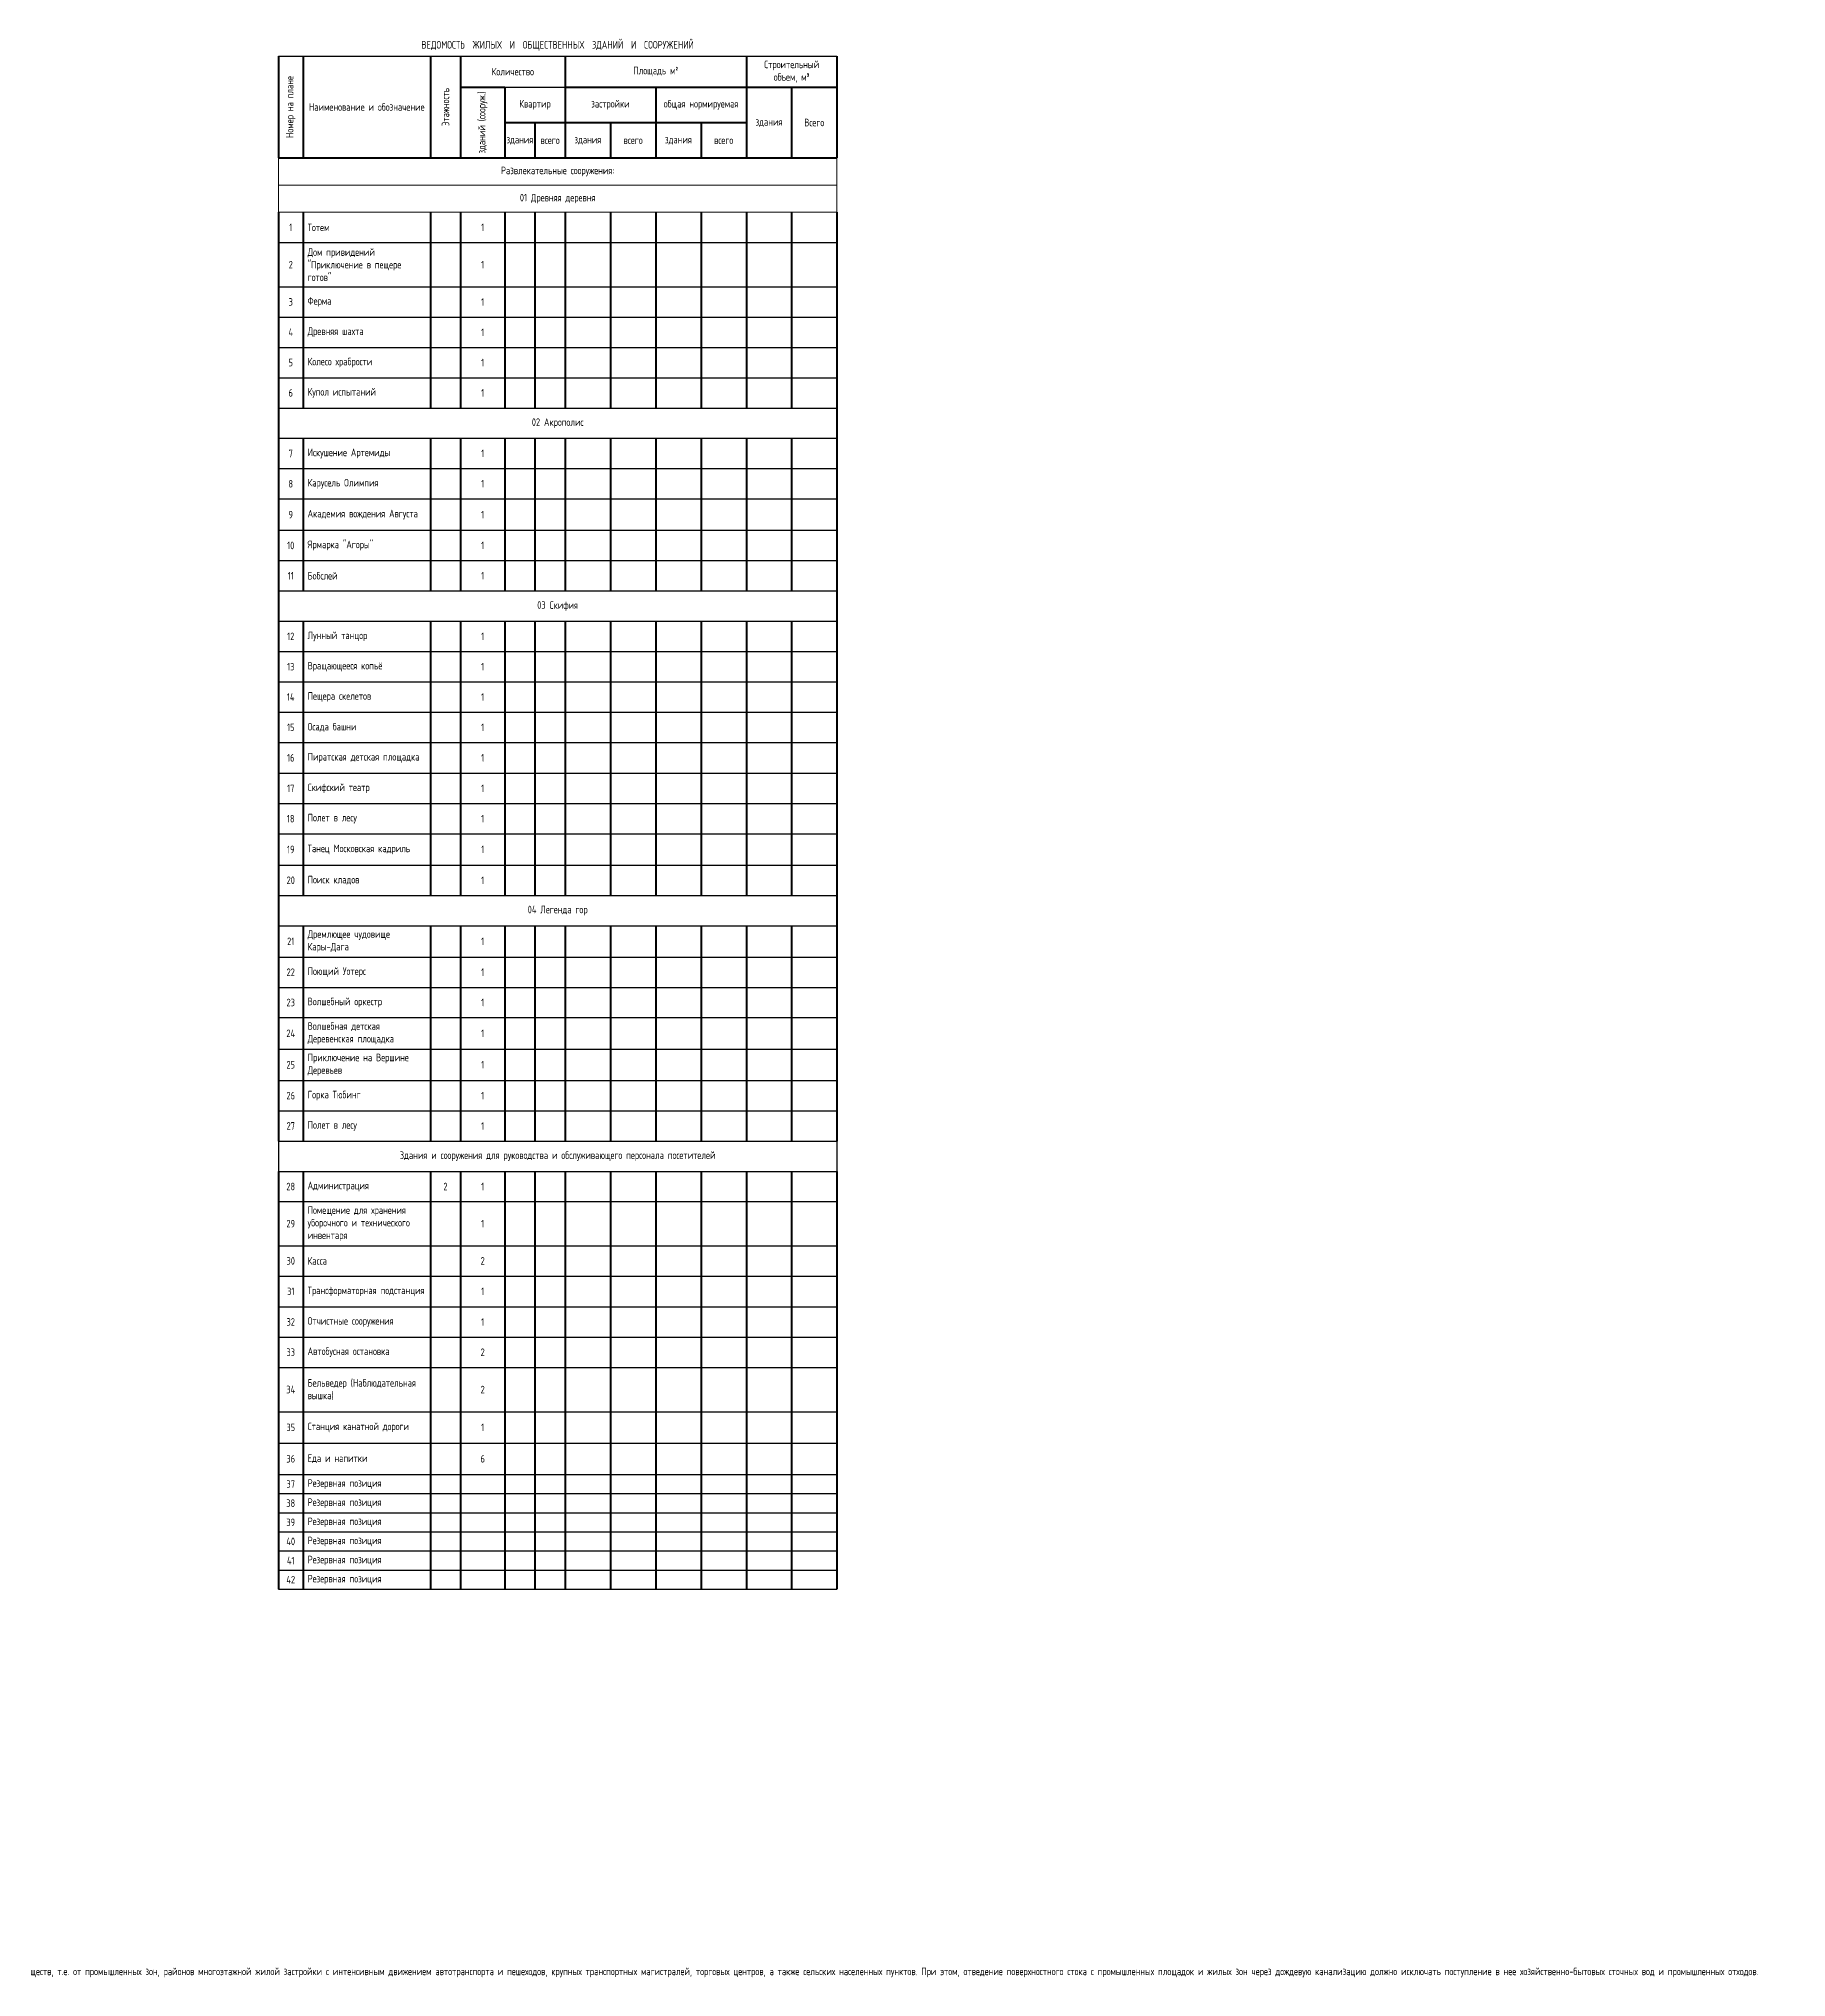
# Model space of a CAD drawing. Header units: millimetres. Extents: x 1085 to 5206446910, y 759 to 4926415281.
# Drawn here: x 5203051599 to 5203340991, y 4926094316 to 4926415281 of the extents above; entities that cross this region are included whole.
import ezdxf
from ezdxf import colors
from ezdxf.entities.mleader import LeaderData, LeaderLine
from ezdxf.math import Vec2, Vec3

# ---------------------------------------------------------------- set-up
doc = ezdxf.new("R2010")
doc.units = ezdxf.units.MM
doc.layers.add('Выноски', color=7, linetype='Continuous')
doc.layers.add('ГП Таблица экспликации', color=7, linetype='Continuous')
doc.styles.add('GOST 2.304', font='GOST_0.TTF')
doc.styles.get("Standard").update_dxf_attribs({"font": 'GOST_0.TTF'})

# ---------------------------------------------------------------- blocks, each defined once
blk = doc.blocks.new('_None')
blk = doc.blocks.new('*T19')
at = {"layer": 'ГП Таблица экспликации', "color": 0, "lineweight": -2, "transparency": 16777216}
blk.add_line((0, -3395), (92500, -3395), dxfattribs=at)
at = {"layer": 'ГП Таблица экспликации', "color": 0, "linetype": 'ByBlock', "lineweight": 70, "transparency": 16777216}
for p, q in [((0, -3395), (0, -20248)), ((4096, -3395), (4096, -20248)), ((25173, -3395), (25173, -20248)), ((30173, -3395), (30173, -20248)), ((47500, -3395), (47500, -20248)), ((77500, -3395), (77500, -20248)), ((92500, -3395), (92500, -20248)), ((37500, -8526), (37500, -20248)), ((47500, -8526), (92500, -8526)), ((62500, -8526), (62500, -20248)), ((85000, -8526), (85000, -20248)), ((37500, -14387), (77500, -14387)), ((42500, -14387), (42500, -20248)), ((55000, -14387), (55000, -20248)), ((70000, -14387), (70000, -20248)), ((0, -29248), (0, -183040)), ((4096, -29248), (4096, -61663)), ((25173, -29248), (25173, -61663)), ((30173, -29248), (30173, -61663)), ((37500, -29248), (37500, -61663)), ((42500, -29248), (42500, -61663)), ((47500, -29248), (47500, -61663)), ((55000, -29248), (55000, -61663)), ((62500, -29248), (62500, -61663)), ((70000, -29248), (70000, -61663)), ((77500, -29248), (77500, -61663)), ((85000, -29248), (85000, -61663)), ((92500, -29248), (92500, -183040)), ((4096, -66681), (4096, -91952)), ((25173, -66681), (25173, -91952)), ((30173, -66681), (30173, -91952)), ((37500, -66681), (37500, -91952)), ((42500, -66681), (42500, -91952)), ((47500, -66681), (47500, -91952)), ((55000, -66681), (55000, -91952)), ((62500, -66681), (62500, -91952)), ((70000, -66681), (70000, -91952)), ((77500, -66681), (77500, -91952)), ((85000, -66681), (85000, -91952)), ((4096, -96969), (4096, -142363)), ((25173, -96969), (25173, -142363)), ((30173, -96969), (30173, -142363)), ((37500, -96969), (37500, -142363)), ((42500, -96969), (42500, -142363)), ((47500, -96969), (47500, -142363)), ((55000, -96969), (55000, -142363)), ((62500, -96969), (62500, -142363)), ((70000, -96969), (70000, -142363)), ((77500, -96969), (77500, -142363)), ((85000, -96969), (85000, -142363)), ((4096, -147380), (4096, -183040)), ((25173, -147380), (25173, -183040)), ((30173, -147380), (30173, -183040)), ((37500, -147380), (37500, -183040)), ((42500, -147380), (42500, -183040)), ((47500, -147380), (47500, -183040)), ((55000, -147380), (55000, -183040)), ((62500, -147380), (62500, -183040)), ((70000, -147380), (70000, -183040)), ((77500, -147380), (77500, -183040)), ((85000, -147380), (85000, -183040)), ((0, -188058), (0, -257250)), ((4096, -188058), (4096, -257250)), ((25173, -188058), (25173, -257250)), ((30173, -188058), (30173, -257250)), ((37500, -188058), (37500, -257250)), ((42500, -188058), (42500, -257250)), ((47500, -188058), (47500, -257250)), ((55000, -188058), (55000, -257250)), ((62500, -188058), (62500, -257250)), ((70000, -188058), (70000, -257250)), ((77500, -188058), (77500, -257250)), ((85000, -188058), (85000, -257250)), ((92500, -188058), (92500, -257250))]:
    blk.add_line(p, q, dxfattribs=at)
at = {"layer": 'ГП Таблица экспликации', "color": 0, "lineweight": 70, "transparency": 16777216}
for p, q in [((30173, -8526), (37500, -8526)), ((0, -20248), (92500, -20248))]:
    blk.add_line(p, q, dxfattribs=at)
at = {"layer": 'ГП Таблица экспликации', "color": 0, "linetype": 'ByBlock', "lineweight": -2, "transparency": 16777216}
for p, q in [((37500, -8526), (47500, -8526)), ((0, -34266), (92500, -34266)), ((0, -41593), (92500, -41593)), ((0, -46610), (92500, -46610)), ((0, -51628), (92500, -51628)), ((0, -56646), (92500, -56646)), ((0, -61663), (92500, -61663)), ((0, -66681), (92500, -66681)), ((0, -71698), (92500, -71698)), ((0, -76716), (92500, -76716)), ((0, -81917), (92500, -81917)), ((0, -86934), (92500, -86934)), ((0, -91952), (92500, -91952)), ((0, -96969), (92500, -96969)), ((0, -101987), (92500, -101987)), ((0, -107005), (92500, -107005)), ((0, -112022), (92500, -112022)), ((0, -117040), (92500, -117040)), ((0, -122130), (92500, -122130)), ((0, -127147), (92500, -127147)), ((0, -132165), (92500, -132165)), ((0, -137345), (92500, -137345)), ((0, -142363), (92500, -142363)), ((0, -147380), (92500, -147380)), ((0, -152570), (92500, -152570)), ((0, -157588), (92500, -157588)), ((0, -162605), (92500, -162605)), ((0, -167815), (92500, -167815)), ((0, -173005), (92500, -173005)), ((0, -178023), (92500, -178023)), ((0, -183040), (92500, -183040)), ((0, -183040), (0, -188058)), ((92500, -183040), (92500, -188058)), ((0, -188058), (92500, -188058)), ((0, -193075), (92500, -193075)), ((0, -200369), (92500, -200369)), ((0, -205386), (92500, -205386)), ((0, -210476), (92500, -210476)), ((0, -215494), (92500, -215494)), ((0, -220512), (92500, -220512)), ((0, -227847), (92500, -227847)), ((0, -233049), (92500, -233049)), ((0, -238250), (92500, -238250)), ((0, -241417), (92500, -241417)), ((0, -244584), (92500, -244584)), ((0, -247750), (92500, -247750)), ((0, -250917), (92500, -250917)), ((0, -254084), (92500, -254084)), ((0, -257250), (92500, -257250))]:
    blk.add_line(p, q, dxfattribs=at)
at = {"layer": 'ГП Таблица экспликации', "color": 0, "lineweight": 5, "transparency": 16777216}
for p, q in [((0, -20248), (0, -29248)), ((92500, -20248), (92500, -29248)), ((0, -24748), (92500, -24748)), ((0, -29248), (92500, -29248))]:
    blk.add_line(p, q, dxfattribs=at)
at = {"layer": 'ГП Таблица экспликации', "color": 0, "transparency": 16777216, "char_height": 1250}
for s, insert, width, attachment_point in [('ВЕДОМОСТЬ  ЖИЛЫХ  И  ОБЩЕСТВЕННЫХ  ЗДАНИЙ  И  СООРУЖЕНИЙ', (46250, -1697), 91000, 5), ('Количество', (38837, -5960), 15826.8, 5), ('Площадь м²', (62500, -5960), 28500, 5), ('Строительный объем, м³', (85000, -5960), 13500, 5), ('Наименование и обозначение', (14635, -11822), 19577.2, 5), ('Квартир ', (42500, -11457), 8500, 5), ('застройки', (55000, -11457), 13500, 5), ('общая нормируемая', (70000, -11457), 13500, 5), ('здания', (81250, -14387), 6000, 5), ('Всего', (88750, -14387), 6000, 5), ('здания', (40000, -17318), 3500, 5), ('всего', (45000, -17318), 3500, 5), ('здания', (51250, -17318), 6000, 5), ('всего', (58750, -17318), 6000, 5), ('здания', (66250, -17318), 6000, 5), ('всего', (73750, -17318), 6000, 5), ('Развлекательные сооружения:  ', (46250, -22498), 91000, 5), ('01 Древняя деревня', (46250, -26998), 91000, 5), ('1', (2048, -31757), 2596, 5), ('Тотем', (4846, -31757), 19577.2, 4), ('1', (33837, -31757), 5826.8, 5), ('Дом привидений "Приключение в пещере готов"', (4846, -37929), 19577.2, 4), ('2', (2048, -37929), 2596, 5), ('1', (33837, -37929), 5826.8, 5), ('3', (2048, -44102), 2596, 5), ('Ферма', (4846, -44102), 19577.2, 4), ('1', (33837, -44102), 5826.8, 5), ('4', (2048, -49119), 2596, 5), ('Древняя шахта', (4846, -49119), 19577.2, 4), ('1', (33837, -49119), 5826.8, 5), ('5', (2048, -54137), 2596, 5), ('Колесо храбрости', (4846, -54137), 19577.2, 4), ('1', (33837, -54137), 5826.8, 5), ('6', (2048, -59154), 2596, 5), ('Купол испытаний', (4846, -59154), 19577.2, 4), ('1', (33837, -59154), 5826.8, 5), ('02 Акрополис', (46250, -64172), 91000, 5), ('7', (2048, -69190), 2596, 5), ('Искушение Артемиды', (4846, -69190), 19577.2, 4), ('1', (33837, -69190), 5826.8, 5), ('8', (2048, -74207), 2596, 5), ('Карусель Олимпия', (4846, -74207), 19577.2, 4), ('1', (33837, -74207), 5826.8, 5), ('9', (2048, -79316), 2596, 5), ('Академия вождения Августа', (4846, -79316), 19577.2, 4), ('1', (33837, -79316), 5826.8, 5), ('Ярмарка "Агоры"', (4846, -84426), 19577.2, 4), ('10', (2048, -84426), 2596, 5), ('1', (33837, -84426), 5826.8, 5), ('11', (2048, -89443), 2596, 5), ('Бобслей', (4846, -89443), 19577.2, 4), ('1', (33837, -89443), 5826.8, 5), ('03 Скифия', (46250, -94461), 91000, 5), ('12', (2048, -99478), 2596, 5), ('Лунный танцор', (4846, -99478), 19577.2, 4), ('1', (33837, -99478), 5826.8, 5), ('13', (2048, -104496), 2596, 5), ('Вращающееся копьё', (4846, -104496), 19577.2, 4), ('1', (33837, -104496), 5826.8, 5), ('14', (2048, -109513), 2596, 5), ('Пещера скелетов', (4846, -109513), 19577.2, 4), ('1', (33837, -109513), 5826.8, 5), ('15', (2048, -114531), 2596, 5), ('Осада башни', (4846, -114531), 19577.2, 4), ('1', (33837, -114531), 5826.8, 5), ('16', (2048, -119585), 2596, 5), ('Пиратская детская площадка', (4846, -119585), 19577.2, 4), ('1', (33837, -119585), 5826.8, 5), ('17', (2048, -124639), 2596, 5), ('Скифский театр', (4846, -124639), 19577.2, 4), ('1', (33837, -124639), 5826.8, 5), ('18', (2048, -129656), 2596, 5), ('Полет в лесу', (4846, -129656), 19577.2, 4), ('1', (33837, -129656), 5826.8, 5), ('19', (2048, -134755), 2596, 5), ('Танец Московская кадриль', (4846, -134755), 19577.2, 4), ('1', (33837, -134755), 5826.8, 5), ('20', (2048, -139854), 2596, 5), ('Поиск кладов', (4846, -139854), 19577.2, 4), ('1', (33837, -139854), 5826.8, 5), ('04 Легенда гор', (46250, -144872), 91000, 5), ('21', (2048, -149975), 2596, 5), ('Дремлющее чудовище Кары-Дага ', (4846, -149975), 19577.2, 4), ('1', (33837, -149975), 5826.8, 5), ('22', (2048, -155079), 2596, 5), ('Поющий Уотерс', (4846, -155079), 19577.2, 4), ('1', (33837, -155079), 5826.8, 5), ('23', (2048, -160096), 2596, 5), ('Волшебный оркестр', (4846, -160096), 19577.2, 4), ('1', (33837, -160096), 5826.8, 5), ('Волшебная детская Деревенская площадка', (4846, -165210), 19577.2, 4), ('24', (2048, -165210), 2596, 5), ('1', (33837, -165210), 5826.8, 5), ('25', (2048, -170410), 2596, 5), ('Приключение на Вершине Деревьев', (4846, -170410), 19577.2, 4), ('1', (33837, -170410), 5826.8, 5), ('26', (2048, -175514), 2596, 5), ('Горка Тюбинг', (4846, -175514), 19577.2, 4), ('1', (33837, -175514), 5826.8, 5), ('Полет в лесу', (4846, -180531), 19577.2, 4), ('27', (2048, -180531), 2596, 5), ('1', (33837, -180531), 5826.8, 5), ('Здания и сооружения для руководства и обслуживающего персонала посетителей', (46250, -185549), 91000, 5), ('28', (2048, -190566), 2596, 5), ('Администрация', (4846, -190566), 19577.2, 4), ('2', (27673, -190566), 3500, 5), ('1', (33837, -190566), 5826.8, 5), ('Помещение для хранения уборочного и технического инвентаря', (4846, -196722), 19577.2, 4), ('29', (2048, -196722), 2596, 5), ('1', (33837, -196722), 5826.8, 5), ('30', (2048, -202878), 2596, 5), ('Касса', (4846, -202878), 19577.2, 4), ('2', (33837, -202878), 5826.8, 5), ('31', (2048, -207931), 2596, 5), ('Трансформаторная подстанция', (4846, -207931), 19577.2, 4), ('1', (33837, -207931), 5826.8, 5), ('32', (2048, -212985), 2596, 5), ('Отчистные сооружения', (4846, -212985), 19577.2, 4), ('1', (33837, -212985), 5826.8, 5), ('33', (2048, -218003), 2596, 5), ('Автобусная остановка', (4846, -218003), 19577.2, 4), ('2', (33837, -218003), 5826.8, 5), ('34', (2048, -224179), 2596, 5), ('Бельведер (Наблюдательная вышка)', (4846, -224179), 19577.2, 4), ('2', (33837, -224179), 5826.8, 5), ('35', (2048, -230448), 2596, 5), ('Станция канатной дороги', (4846, -230448), 19577.2, 4), ('1', (33837, -230448), 5826.8, 5), ('36', (2048, -235649), 2596, 5), ('Еда и напитки', (4846, -235649), 19577.2, 4), ('6', (33837, -235649), 5826.8, 5), ('37', (2048, -239834), 2596, 5), ('Резервная позиция', (4846, -239834), 19577.2, 4), ('38', (2048, -243000), 2596, 5), ('Резервная позиция', (4846, -243000), 19577.2, 4), ('39', (2048, -246167), 2596, 5), ('Резервная позиция', (4846, -246167), 19577.2, 4), ('40', (2048, -249334), 2596, 5), ('Резервная позиция', (4846, -249334), 19577.2, 4), ('41', (2048, -252500), 2596, 5), ('Резервная позиция', (4846, -252500), 19577.2, 4), ('42', (2048, -255667), 2596, 5), ('Резервная позиция', (4846, -255667), 19577.2, 4)]:
    blk.add_mtext(s, dxfattribs=dict(at, insert=insert, width=width, attachment_point=attachment_point))
at = {"layer": 'ГП Таблица экспликации', "color": 0, "transparency": 16777216, "char_height": 1250, "attachment_point": 5, "rotation": 90}
for s, insert, width in [('Номер на плане', (2048, -11822), 15353.86), ('Этажность', (27673, -11822), 15353.86), ('зданий (сооруж.)', (33837, -14387), 10222.1)]:
    blk.add_mtext(s, dxfattribs=dict(at, insert=insert, width=width))

msp = doc.modelspace()

# ---------------------------------------------------------------- block references
msp.add_blockref('*T19', (5203091278.228511, 4926415807.000397))

# ---------------------------------------------------------------- texts
at = {"insert": (5202943115.164448, 4926095905.746884), "char_height": 1250, "width": 417234.375, "attachment_point": 1}
msp.add_mtext('7.1.1 На очистные сооружения должен отводиться поверхностный сток с городских территорий, отличающихся значительной величиной нагрузки от загрязняющих веществ, т.е. от промышленных зон, районов многоэтажной жилой застройки с интенсивным движением автотранспорта и пешеходов, крупных транспортных магистралей, торговых центров, а также сельских населенных пунктов. При этом, отведение поверхностного стока с промышленных площадок и жилых зон через дождевую канализацию должно исключать поступление в нее хозяйственно-бытовых сточных вод и промышленных отходов.', dxfattribs=at)

# ---------------------------------------------------------------- leaders
at = {"layer": 'Выноски', "color": 0, "lineweight": -2}
ml = msp.add_multileader_mtext('Standard', dxfattribs=at)
ml.set_content('{\\C0;PE-100 SDR-11\\P%%C20, L=13.00}', color=5, style='GOST 2.304')
ml.set_leader_properties(lineweight=-3)
ml.set_arrow_properties(name='NONE')
ml.build(insert=Vec2(0, 0))
ml.multileader.update_dxf_attribs({"text_left_attachment_type": 6, "text_right_attachment_type": 6, "dogleg_length": 1, "arrow_head_size": 1250, "scale": 500})
ctx = ml.context
ctx.base_point, ctx.scale, ctx.char_height, ctx.arrow_head_size, ctx.landing_gap_size, ctx.plane_origin = Vec3(5202497745.831839, 4926259966.784334, 76901), 500, 1250, 1250, 900, Vec3(5202506874.334595, 4926234896.433481, 76901)
ctx.left_attachment, ctx.right_attachment, ctx.text_align_type = 6, 6, 1
notes = []
notes.append((ctx, [(0, (1, 1, 0), (5202497645.984073, 4926259966.784334, 76901), (1, 0), 99.847766, [(1, [(5202492296.676677, 4926249026.82474, 76901)], 0, [])])]))
ctx.mtext.insert, ctx.mtext.width, ctx.mtext.alignment, ctx.mtext.flow_direction = Vec3(5202503110.117553, 4926261466.784334, 76901), 13801.5188085, 2, 5
ml = msp.add_multileader_mtext('Standard', dxfattribs=at)
ml.set_content('{\\C0;%%C50 на полив }', color=5, style='GOST 2.304')
ml.set_leader_properties(lineweight=-3)
ml.set_arrow_properties(name='NONE')
ml.build(insert=Vec2(0, 0))
ml.multileader.update_dxf_attribs({"text_left_attachment_type": 6, "text_right_attachment_type": 6, "dogleg_length": 1, "arrow_head_size": 1250, "scale": 500})
ctx = ml.context
ctx.base_point, ctx.scale, ctx.char_height, ctx.arrow_head_size, ctx.landing_gap_size, ctx.plane_origin = Vec3(5202502467.795127, 4926253257.75806, 75500), 500, 1250, 1250, 900, Vec3(5202499685.594831, 4926231414.375517, 75500)
ctx.left_attachment, ctx.right_attachment, ctx.text_align_type = 6, 6, 1
notes.append((ctx, [(0, (1, 1, 0), (5202502367.947361, 4926253257.75806, 75500), (1, 0), 99.847766, [(1, [(5202500292.176677, 4926250958.334451, 75500)], 0, [])])]))
ctx.mtext.insert, ctx.mtext.width, ctx.mtext.alignment, ctx.mtext.flow_direction = Vec3(5202507486.545127, 4926254757.75806, 75500), 12049.72032438, 2, 5
ml = msp.add_multileader_mtext('Standard', dxfattribs=at)
ml.set_content('{\\C0;ВК-2 %%C1500}', color=5, style='GOST 2.304')
ml.set_leader_properties(lineweight=-3)
ml.set_arrow_properties(name='NONE')
ml.build(insert=Vec2(0, 0))
ml.multileader.update_dxf_attribs({"text_left_attachment_type": 6, "text_right_attachment_type": 6, "dogleg_length": 1, "arrow_head_size": 1250, "scale": 500})
ctx = ml.context
ctx.base_point, ctx.scale, ctx.char_height, ctx.arrow_head_size, ctx.landing_gap_size, ctx.plane_origin = Vec3(5202502467.795127, 4926250412.931734, 75500), 500, 1250, 1250, 900, Vec3(5202499685.594831, 4926228569.549191, 75500)
ctx.left_attachment, ctx.right_attachment, ctx.text_align_type = 6, 6, 1
notes.append((ctx, [(0, (1, 1, 0), (5202502367.947361, 4926250412.931734, 75500), (1, 0), 99.847766, [(1, [(5202500476.533503, 4926249573.695511, 75500)], 0, [])])]))
ctx.mtext.insert, ctx.mtext.width, ctx.mtext.alignment, ctx.mtext.flow_direction = Vec3(5202506947.705841, 4926251912.931734, 75500), 12049.72032438, 2, 5
ml = msp.add_multileader_mtext('Standard', dxfattribs=at)
ml.set_content('{\\C0;PE-100 SDR-11\\P%%C15, L=7.43}', color=5, style='GOST 2.304')
ml.set_leader_properties(lineweight=-3)
ml.set_arrow_properties(name='NONE')
ml.build(insert=Vec2(0, 0))
ml.multileader.update_dxf_attribs({"text_left_attachment_type": 6, "text_right_attachment_type": 6, "dogleg_length": 1, "arrow_head_size": 1250, "scale": 500})
ctx = ml.context
ctx.base_point, ctx.scale, ctx.char_height, ctx.arrow_head_size, ctx.landing_gap_size, ctx.plane_origin = Vec3(5202501899.008162, 4926246494.307973, 75950.5), 500, 1250, 1250, 900, Vec3(5202514869.834595, 4926231921.781995, 75950.5)
ctx.left_attachment, ctx.right_attachment, ctx.text_align_type = 6, 6, 1
notes.append((ctx, [(0, (1, 1, 0), (5202501799.160397, 4926246494.307973, 75950.5), (1, 0), 99.847766, [(1, [(5202500292.176677, 4926246052.173254, 75950.5)], 0, [])])]))
ctx.mtext.insert, ctx.mtext.width, ctx.mtext.alignment, ctx.mtext.flow_direction = Vec3(5202507263.293877, 4926247994.307973, 75950.5), 13801.5188085, 2, 5
ml = msp.add_multileader_mtext('Standard', dxfattribs=at)
ml.set_content('{\\C0;Ввод В1 %%C15\\Pв кафе}', color=5, style='GOST 2.304')
ml.set_leader_properties(lineweight=-3)
ml.set_arrow_properties(name='NONE')
ml.build(insert=Vec2(0, 0))
ml.multileader.update_dxf_attribs({"text_left_attachment_type": 6, "text_right_attachment_type": 6, "dogleg_length": 1, "arrow_head_size": 1250, "scale": 500})
ctx = ml.context
ctx.base_point, ctx.scale, ctx.char_height, ctx.arrow_head_size, ctx.landing_gap_size, ctx.plane_origin = Vec3(5202510555.880959, 4926241043.402743, 72450.5), 500, 1250, 1250, 900, Vec3(5202499420.00638, 4926224924.756683, 72450.5)
ctx.left_attachment, ctx.right_attachment, ctx.text_align_type = 6, 6, 1
notes.append((ctx, [(0, (1, 1, 0), (5202510456.033193, 4926241043.402743, 72450.5), (1, 0), 99.847766, [(1, [(5202500292.176677, 4926243009.32474, 72450.5)], 0, [])])]))
ctx.mtext.insert, ctx.mtext.width, ctx.mtext.alignment, ctx.mtext.flow_direction = Vec3(5202515161.238101, 4926242649.652743, 72450.5), 13801.5188085, 2, 5
ml = msp.add_multileader_mtext('Standard', dxfattribs=at)
ml.set_content('{\\C0;Пож. резервуары\\P2 х 120 м.куб.}', color=5, style='GOST 2.304')
ml.set_leader_properties(lineweight=-3)
ml.set_arrow_properties(name='NONE')
ml.build(insert=Vec2(0, 0))
ml.multileader.update_dxf_attribs({"text_left_attachment_type": 6, "text_right_attachment_type": 6, "dogleg_length": 1, "arrow_head_size": 1250, "scale": 500})
ctx = ml.context
ctx.base_point, ctx.scale, ctx.char_height, ctx.arrow_head_size, ctx.landing_gap_size, ctx.plane_origin = Vec3(5202525632.727793, 4926222182.799261, 72450.5), 500, 1250, 1250, 900, Vec3(5202517427.210357, 4926206064.153201, 72450.5)
ctx.left_attachment, ctx.right_attachment, ctx.text_align_type = 6, 6, 1
notes.append((ctx, [(1, (1, 1, 0), (5202537711.146987, 4926222182.799261, 72450.5), (-1, 0), 99.847766, [(1, [(5202539142.332553, 4926230531.798898, 72450.5)], 0, [])])]))
ctx.mtext.insert, ctx.mtext.width, ctx.mtext.alignment, ctx.mtext.flow_direction = Vec3(5202531622.013507, 4926223789.049261, 72450.5), 13801.5188085, 2, 5
ml = msp.add_multileader_mtext('Standard', dxfattribs=at)
ml.set_content('{\\C0;Пож. резервуары\\P2 х 120 м.куб.\\Pобваловка h=1.3 м}', color=5, style='GOST 2.304')
ml.set_leader_properties(lineweight=-3)
ml.set_arrow_properties(name='NONE')
ml.build(insert=Vec2(0, 0))
ml.multileader.update_dxf_attribs({"text_left_attachment_type": 6, "text_right_attachment_type": 6, "dogleg_length": 1, "arrow_head_size": 1250, "scale": 500})
ctx = ml.context
ctx.base_point, ctx.scale, ctx.char_height, ctx.arrow_head_size, ctx.landing_gap_size, ctx.plane_origin = Vec3(5202990161.860375, 4926225378.956623, 72450.5), 500, 1250, 1250, 900, Vec3(5202983586.43252, 4926206064.153201, 72450.5)
ctx.left_attachment, ctx.right_attachment, ctx.text_align_type = 6, 6, 1
notes.append((ctx, [(1, (1, 1, 0), (5203002999.208141, 4926225378.956623, 72450.5), (-1, 0), 99.847766, [(1, [(5203005301.554716, 4926230531.798898, 72450.5)], 0, [])])]))
ctx.mtext.insert, ctx.mtext.width, ctx.mtext.alignment, ctx.mtext.flow_direction = Vec3(5202996530.610375, 4926226878.956623, 72450.5), 13801.5188085, 2, 5
for ctx, leaders in notes:
    for number, flags, end, landing, length, lines in leaders:
        leader = LeaderData()
        leader.index, (leader.has_last_leader_line, leader.has_dogleg_vector, leader.attachment_direction) = number, flags
        leader.last_leader_point, leader.dogleg_vector, leader.dogleg_length = Vec3(end), Vec3(landing), length
        for number, points, colour, breaks in lines:
            line = LeaderLine()
            line.index, line.vertices, line.color, line.breaks = number, Vec3.list(points), colors.encode_raw_color(colour), breaks
            leader.lines.append(line)
        ctx.leaders.append(leader)

doc.saveas('drawing.dxf')
